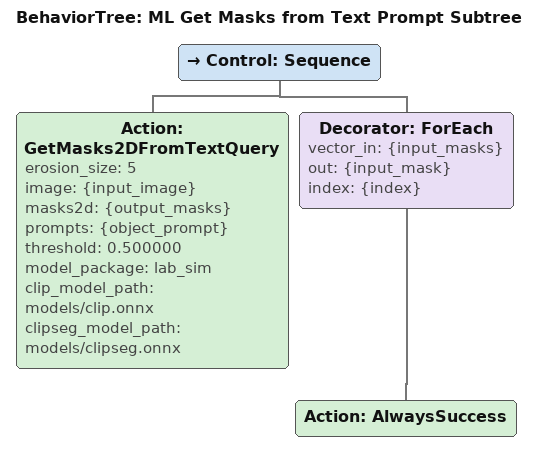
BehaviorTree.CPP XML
<?xml version='1.0' encoding='UTF-8'?>
<root BTCPP_format="4" main_tree_to_execute="ML Get Masks from Text Prompt Subtree">
  <BehaviorTree ID="ML Get Masks from Text Prompt Subtree" _description="Returns masks for object in text prompt from image">
    <Control ID="Sequence">
      <Action ID="GetMasks2DFromTextQuery" erosion_size="5" image="{input_image}" masks2d="{output_masks}" prompts="{object_prompt}" threshold="0.500000" model_package="lab_sim" clip_model_path="models/clip.onnx" clipseg_model_path="models/clipseg.onnx"/>
      <Decorator ID="ForEach" vector_in="{input_masks}" out="{input_mask}" index="{index}">
        <!--This ForEach is here to check if the vector is empty. If it is, ForEach returns FAILURE, but if we enter the loop we return SUCCESS.-->
        <Action ID="AlwaysSuccess"/>
      </Decorator>
    </Control>
  </BehaviorTree>
</root>
